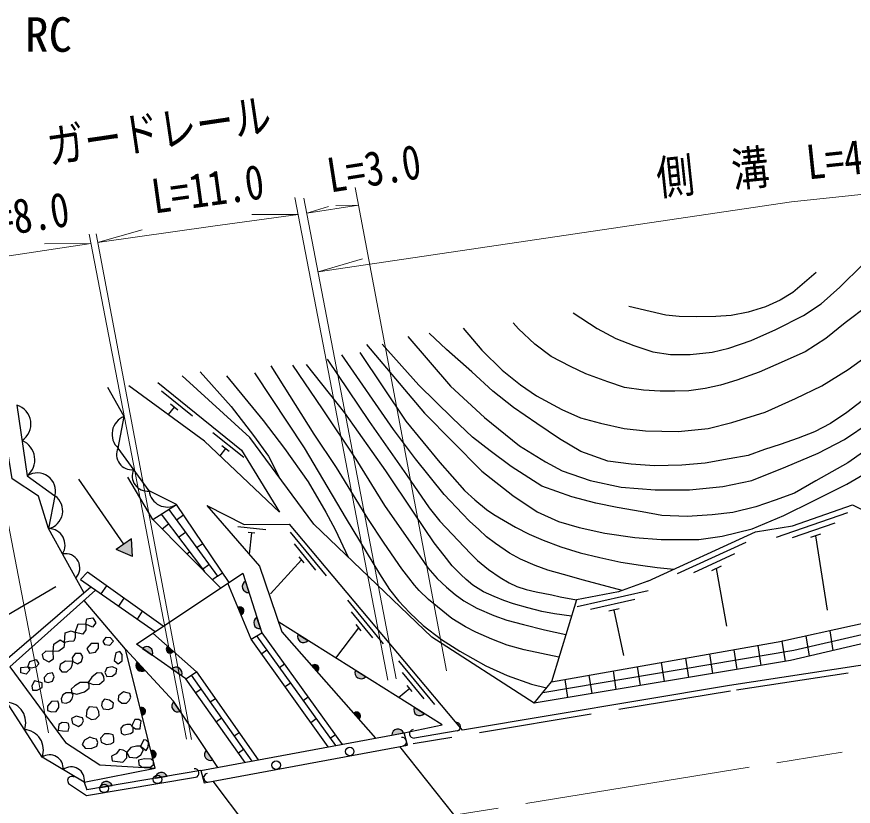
# Model space of a CAD drawing. Units: millimetres at full size, sheet at 1:1000; details may follow other scales. Extents: x 40000 to 680000, y 20000 to 380000.
# Drawn here: x 415124 to 459532, y 287372 to 329306 of the extents above; entities that cross this region are included whole.
import ezdxf
from ezdxf.enums import TextEntityAlignment as Align

# ---------------------------------------------------------------- set-up
doc = ezdxf.new("R2010")
doc.units = ezdxf.units.MM
doc.header["$LTSCALE"] = 1000
doc.linetypes.add('CHAIN', pattern=[18.5, 12, -1.5, 3.5, -1.5])
doc.linetypes.add('DASHED', pattern=[7.5, 6, -1.5])
for name, color, linetype, lineweight in [('M-BGD', 7, 'Continuous', 25), ('M-BMK', 2, 'CHAIN', 13), ('M-STR-HTXT', 7, 'Continuous', 13), ('M-STR-STR1', 1, 'Continuous', 25)]:
    doc.layers.add(name, color=color, linetype=linetype, lineweight=lineweight)
doc.styles.add('ＭＳ ゴシック', font='')
doc.styles.get('ＭＳ ゴシック').set_extended_font_data('MS Gothic')

msp = doc.modelspace()

# ---------------------------------------------------------------- hatches: boundary and pattern name
at = {"layer": 'M-BGD'}
for points in [[(420399, 301006), (421265, 300632), (421222, 301574)], [(427270, 299322), (427459, 298725, -0.84072)], [(426879, 297919, -0.4608), (427173, 297824, -0.4608), (427033, 297549)], [(427878, 297404), (428067, 296807, -0.84072)], [(430054, 296500), (430584, 296167, -0.84072)], [(422319, 295398), (421807, 295758, -0.84072)], [(423436, 295605, -0.4608), (423131, 295561, -0.4608), (423135, 295870)], [(421513, 295050), (421936, 294589, -0.84072)], [(430796, 294827, -0.4608), (431105, 294831, -0.4608), (431062, 294525)], [(423868, 294310), (423356, 294670, -0.84072)], [(433103, 294584), (433633, 294251, -0.84072)], [(423455, 292929), (423804, 292410, -0.84072)], [(421676, 292607, -0.4608), (421953, 292469, -0.4608), (421773, 292217)], [(433018, 292300, -0.4608), (433327, 292304, -0.4608), (433283, 291998)], [(436223, 292623), (436753, 292290, -0.84072)], [(435653, 291265), (435037, 291151, -0.84072)], [(422244, 290319, -0.4608), (422520, 290181, -0.4608), (422341, 289929)], [(425188, 290357), (425538, 289838, -0.84072)], [(423103, 288965), (422486, 288862, -0.84072)], [(420188, 288475), (419571, 288372, -0.84072)]]:
    msp.add_hatch(color=256, dxfattribs=at).paths.add_polyline_path(points)

# ---------------------------------------------------------------- linework, layer by layer
for p, q in [((424447, 308094), (422812, 309412)), ((423669, 308412), (423288, 308720)), ((423478, 308566), (423160, 308172)), ((427173, 305897), (425538, 307214)), ((426396, 306215), (426014, 306522)), ((426205, 306369), (425901, 305992)), ((420810, 301290), (418424, 304746)), ((422355, 302604), (423600, 303396)), ((425222, 303342), (427194, 302339)), ((422794, 302884), (425086, 299841)), ((459219, 302962), (455440, 301650)), ((423977, 302841), (423609, 302574)), ((422839, 302115), (423180, 302372)), ((428356, 302054), (426864, 302210)), ((427194, 302339), (429598, 302354)), ((438780, 291422), (429598, 302354)), ((458562, 302417), (456294, 301629)), ((421222, 301574), (420399, 301006)), ((421265, 300632), (421222, 301574)), ((423718, 301658), (424082, 301922)), ((427759, 301875), (427411, 301911)), ((427585, 301893), (427466, 300754)), ((431570, 299606), (429666, 301924)), ((457791, 301831), (457262, 301648)), ((457526, 301739), (458147, 297780)), ((424668, 301115), (425001, 301330)), ((431004, 299917), (429862, 301308)), ((453829, 301378), (450190, 299716)), ((421265, 300632), (420399, 301006)), ((424154, 300784), (424303, 300881)), ((453226, 300773), (451043, 299776)), ((424990, 299969), (425324, 300212)), ((430247, 300460), (428600, 298649)), ((430380, 300298), (430114, 300623)), ((418881, 299799), (418510, 299413)), ((422906, 296939), (418881, 299799)), ((452514, 300118), (452004, 299885)), ((452259, 300001), (452798, 296934)), ((418510, 299413), (422468, 296648)), ((425777, 299588), (425521, 299401)), ((427459, 298725), (427270, 299322)), ((414361, 297372), (417194, 299044)), ((414626, 295223), (419054, 299032)), ((419882, 299088), (419591, 298657)), ((414763, 294778), (419309, 298854)), ((420804, 298433), (420519, 298009)), ((448642, 298820), (444868, 297962)), ((434598, 296001), (432695, 298320)), ((444833, 298336), (443515, 293987)), ((447929, 298350), (445589, 297818)), ((421792, 297731), (421512, 297315)), ((426879, 297919), (427033, 297549)), ((434032, 296313), (432890, 297704)), ((447098, 297854), (446552, 297729)), ((446825, 297791), (447341, 295374)), ((428067, 296807), (427878, 297404)), ((433275, 296856), (432053, 295244)), ((433409, 296694), (433142, 297018)), ((458291, 296699), (458454, 295644)), ((427576, 296248), (428137, 296585)), ((427856, 296416), (432038, 290594)), ((430584, 296167), (430054, 296500)), ((457018, 296419), (457184, 295347)), ((423436, 295605), (423135, 295870)), ((443515, 293987), (455746, 296142)), ((454465, 295916), (454629, 294856)), ((455746, 296142), (455912, 295069)), ((421807, 295758), (422319, 295398)), ((428400, 295659), (428131, 295467)), ((451904, 295465), (452064, 294430)), ((453185, 295690), (453347, 294643)), ((421936, 294589), (421513, 295050)), ((429332, 294926), (429065, 294734)), ((437312, 292770), (435408, 295089)), ((449343, 295013), (449500, 294004)), ((450624, 295239), (450782, 294217)), ((423356, 294670), (423868, 294310)), ((424105, 294144), (424675, 294518)), ((430796, 294827), (431062, 294525)), ((433633, 294251), (433103, 294584)), ((436746, 293081), (435604, 294473)), ((446782, 294562), (446935, 293577)), ((448063, 294788), (448217, 293791)), ((424390, 294331), (427603, 289770)), ((442585, 292855), (443515, 293987)), ((444221, 294111), (444370, 293151)), ((445501, 294337), (445652, 293364)), ((424909, 293593), (424634, 293398)), ((429654, 293914), (429377, 293717)), ((435989, 293625), (435399, 293140)), ((436122, 293462), (435856, 293787)), ((430603, 293162), (430333, 292968)), ((423804, 292410), (423455, 292929)), ((425672, 293087), (425401, 292896)), ((421676, 292607), (421773, 292217)), ((433018, 292300), (433283, 291998)), ((436753, 292290), (436223, 292623)), ((425997, 292050), (425725, 291858)), ((431020, 292012), (430735, 291809)), ((438497, 291375), (436239, 290998)), ((426936, 291274), (426674, 291089)), ((432041, 291165), (431769, 290969)), ((435037, 291151), (435653, 291265)), ((422244, 290319), (422341, 289929)), ((425538, 289838), (425188, 290357)), ((427170, 290385), (426903, 290196)), ((418713, 288657), (422472, 289401)), ((424890, 289266), (418838, 288248)), ((418713, 288657), (418838, 288248)), ((422486, 288862), (423103, 288965)), ((419571, 288372), (420188, 288475))]:
    msp.add_line(p, q, dxfattribs=at)
for points in [[(506415, 319140), (503176, 318354), (499058, 315665), (494695, 314856), (487100, 311399), (484476, 307825), (481676, 306215), (476094, 300655), (471806, 298763), (456203, 295118), (442585, 292855)], [(438820, 312766), (439812, 311600), (440898, 310543), (441860, 309760), (442718, 309167), (444054, 308443), (445049, 307994), (446111, 307713), (447377, 307439), (448510, 307305), (450236, 307278), (451827, 307439), (453094, 307763), (454847, 308302), (456465, 309030), (457868, 309703), (459270, 310566), (461050, 311860), (462506, 313127), (463828, 314582), (464886, 315766), (466208, 317905)], [(435880, 312331), (438146, 309689), (439953, 308018), (441813, 306509), (443189, 305673), (444084, 305190), (445558, 304671), (447205, 304316), (449022, 304187), (450833, 304181), (452603, 304362), (454156, 304674), (455945, 305404), (457671, 306132), (459073, 306859), (460422, 307776), (461555, 308746), (463119, 310309), (464063, 311441), (465195, 312951), (466139, 314379), (467110, 316104), (467757, 317398)], [(462796, 316740), (461313, 315015), (460315, 313964), (459102, 313048), (458077, 312212), (456971, 311511), (455417, 310811), (454544, 310423), (453352, 310008), (452493, 309744), (451662, 309564), (450803, 309440), (450068, 309412), (449278, 309426), (448405, 309481), (447394, 309620), (446507, 309911), (445329, 310340), (444525, 310728), (443500, 311254), (442627, 311919), (441754, 312722), (441472, 313057)], [(444668, 313587), (445943, 312743), (446927, 312216), (447883, 311842), (448895, 311510), (449837, 311358), (450876, 311358), (452040, 311496), (452927, 311704), (454105, 312106), (455421, 312687), (456896, 313435), (457824, 314058), (458822, 314945), (460042, 316150)], [(457571, 315720), (456323, 314667), (455644, 314252), (454868, 313892), (453954, 313615), (453053, 313435), (452236, 313379), (451224, 313365), (450282, 313393), (449575, 313462), (448744, 313642), (447621, 313919)], [(460245, 309099), (459193, 308290), (458330, 307697), (457467, 307266), (456604, 306916), (455660, 306592), (454824, 306323), (453954, 306008), (452937, 305819), (451669, 305592), (450440, 305490), (448985, 305452), (447741, 305549), (446511, 305709), (445069, 306216), (443929, 306889), (442742, 307697), (441501, 308560), (440396, 309422), (439290, 310447), (437942, 311633), (437025, 312495)], [(433686, 311903), (436763, 308244), (438247, 306762), (439811, 305172), (441456, 303878), (442750, 303016), (443883, 302503), (444989, 302180), (446337, 301883), (447928, 301641), (449331, 301533), (451326, 301533), (452567, 301722), (454158, 302099), (455855, 302819), (457417, 303594), (459188, 304485), (461411, 305768)], [(460912, 306779), (459240, 305620), (457541, 304650), (456409, 304003), (455384, 303626), (454359, 303275), (453145, 302979), (452040, 302844), (450718, 302763), (449370, 302817), (448318, 303006), (446997, 303248), (445864, 303464), (444596, 303814), (443005, 304380), (441368, 305423), (440260, 306259), (439326, 306969), (438262, 307978), (436472, 309746), (434525, 311915)], [(447269, 298837), (445207, 299381), (444145, 299674), (443312, 299921), (442653, 300168), (441866, 300497), (441290, 300817), (440539, 301329), (440063, 301677), (439651, 302079), (439166, 302509), (438787, 302908), (437808, 303933), (436289, 305817), (435126, 307391), (432378, 311340)], [(433337, 311479), (435785, 307824), (437582, 305628), (438890, 304152), (439442, 303647), (440065, 303138), (440451, 302868), (440971, 302563), (441593, 302188), (442325, 301831), (443076, 301502), (444000, 301154), (445037, 300833), (446080, 300577), (447188, 300330), (448240, 300175), (449131, 300046), (450003, 299961)], [(431607, 311118), (433840, 307816), (435817, 304980), (437010, 303218), (437586, 302514), (439206, 300794), (439592, 300423), (440169, 299939), (440782, 299527), (441267, 299243), (441670, 299051), (442164, 298877), (442704, 298759), (443537, 298594), (443976, 298496), (444833, 298336)], [(424866, 310447), (426516, 308596), (427699, 307064), (428491, 305966), (429052, 304858)], [(443911, 295293), (442061, 295687), (441165, 295922), (440354, 296249), (439498, 296615), (438955, 296896), (438217, 297346), (436985, 298349), (436488, 298833), (436233, 299107), (435946, 299499), (435573, 299976), (434630, 301345), (433754, 302658), (432092, 305362), (430909, 307139), (428631, 310756)], [(429757, 310801), (431331, 308487), (433134, 305816), (434655, 303351), (436165, 301164), (436954, 300034), (437448, 299467), (437933, 299009), (438391, 298616), (438867, 298278), (439553, 297893), (440459, 297509), (441146, 297253), (442018, 297030), (443144, 296737), (444273, 296489)], [(444572, 297474), (443664, 297596), (442996, 297724), (442255, 297917), (441504, 298118), (440974, 298301), (440461, 298511), (439903, 298767), (439344, 299115), (438978, 299408), (438704, 299682), (438246, 300148), (437816, 300688), (437283, 301370), (436230, 302943), (434711, 305185), (432548, 308275), (430507, 310837)], [(442585, 292855), (437155, 296351), (430898, 302358), (427506, 306953), (423910, 310239)], [(426261, 310240), (428215, 307859), (429343, 306382), (430598, 304604), (431535, 303001), (432027, 302080), (432720, 300609)], [(427750, 310387), (430387, 306418), (432611, 302639), (434374, 299718), (434914, 298877), (435382, 298290), (435998, 297642), (436704, 296982), (437678, 296237), (438645, 295604), (440020, 294829), (441151, 294319), (442446, 293849), (443249, 293663)], [(426403, 299264), (423600, 303396), (422155, 304117), (420504, 306395), (420828, 308076), (419959, 309617)], [(422614, 309879), (427062, 306294), (429071, 302996), (425089, 306760), (421072, 309700)], [(415132, 308670), (415685, 304922), (417153, 303858), (416816, 302118)], [(418688, 298718), (416816, 302118), (416276, 303839), (414874, 304761), (414283, 308522)], [(524781, 306129), (523328, 307901), (511978, 302297), (505467, 307339), (485538, 306893), (482437, 305280), (472788, 296827), (466629, 295872), (452963, 293787), (438780, 291422)], [(425953, 298965), (422355, 302604), (421018, 304846)], [(425222, 303342), (428019, 300116), (429203, 296639), (434170, 290990)], [(448621, 299330), (454350, 301946), (456301, 302267), (459497, 303376)], [(459497, 303376), (462731, 301793), (465246, 300529), (465612, 300539)], [(423198, 303140), (425777, 299588), (426055, 299776)], [(427251, 289705), (424105, 294144), (421477, 295989), (427135, 299751), (428137, 296585), (432404, 290662)], [(448621, 299330), (447078, 298768), (444833, 298336)], [(470592, 299406), (455791, 296149), (455746, 296142)], [(431652, 290522), (427576, 296248), (426337, 299220)], [(443050, 293421), (456384, 295657), (471047, 299048)], [(425808, 289436), (423440, 292950), (420905, 295711), (418696, 298304)], [(435687, 291272), (437704, 291691), (429031, 297143)], [(422343, 296565), (424675, 294518), (427941, 289833)], [(414763, 294778), (417710, 290766), (419540, 289577), (422472, 289401), (420905, 295711)], [(418713, 288657), (416466, 289983), (414594, 292898)], [(417924, 288549), (418824, 287940), (424615, 288912)]]:
    msp.add_lwpolyline(points, dxfattribs=at)
for points in [[(418788, 297049), (418845, 297326), (419166, 297382), (419327, 297118), (419148, 296881)], [(417664, 296070), (417694, 296578), (418007, 296697), (418231, 296608), (418231, 296331), (418149, 296145), (417888, 296122)], [(418231, 296608), (418378, 297064), (418788, 297049), (418788, 296742), (418641, 296508)], [(417059, 295592), (417089, 295981), (417425, 296219), (417664, 296070), (417626, 295801), (417365, 295607)], [(419705, 296116), (419866, 296352), (420084, 296343), (420254, 296135), (420055, 295917), (419819, 295955)], [(419460, 296012), (419072, 296012), (418845, 295747), (418987, 295511), (419308, 295549), (419460, 295776)], [(417059, 295592), (416663, 295615), (416476, 295428), (416529, 295197), (416827, 295040), (417074, 295212)], [(418523, 295492), (418230, 295483), (418060, 295265), (418098, 295057), (418353, 294934), (418561, 295067), (418637, 295312)], [(420377, 295530), (420292, 295123), (420509, 294934), (420717, 295105), (420717, 295435), (420594, 295596)], [(415722, 294779), (415827, 295070), (416148, 295167), (416305, 294936), (416131, 294752), (415886, 294704)], [(418098, 295057), (417720, 295076), (417427, 294906), (417398, 294670), (417521, 294519), (417776, 294519), (418013, 294717), (418060, 294868)], [(415817, 294594), (415630, 294396), (415341, 294458), (415349, 294749), (415722, 294779)], [(417020, 294462), (416755, 294405), (416575, 294216), (416594, 293999), (416793, 293952), (417020, 294018), (417105, 294254)], [(419639, 294434), (419403, 294452), (419119, 294226), (418921, 293942), (419185, 293848), (419516, 293857), (419762, 294065), (419753, 294273)], [(420434, 294670), (420207, 294774), (419904, 294717), (419800, 294481), (419904, 294273), (420197, 294282), (420405, 294443)], [(416074, 294027), (415932, 293772), (415961, 293536), (416207, 293536), (416481, 293687), (416471, 293933)], [(418921, 293942), (418486, 293952), (418211, 293772), (418013, 293592), (418041, 293394), (418315, 293328), (418722, 293451), (418968, 293649), (418970, 293826)], [(418041, 293394), (417757, 293402), (417575, 293293), (417490, 293087), (417514, 292887), (417757, 292856), (417969, 292929), (418066, 293087), (418121, 293293)], [(420796, 293456), (420529, 293238), (420517, 293002), (420699, 292850), (420954, 292856), (421099, 292990), (421190, 293172), (421124, 293359), (420990, 293402)], [(417308, 292953), (416974, 292929), (416750, 292693), (416750, 292468), (416968, 292389), (417223, 292414), (417357, 292626), (417363, 292802)], [(419371, 292620), (418970, 292650), (418837, 292474), (418812, 292147), (419085, 291983), (419316, 292014), (419492, 292189), (419486, 292414)], [(420044, 293008), (419777, 293056), (419662, 292911), (419631, 292717), (419710, 292541), (419989, 292505), (420226, 292602), (420256, 292844)], [(417781, 291801), (417539, 291826), (417356, 291709), (417316, 291416), (417550, 291381), (417860, 291363), (417908, 291581), (417878, 291763)], [(418612, 292062), (418273, 292165), (418024, 292032), (418091, 291771), (418406, 291601), (418588, 291729), (418661, 291917)], [(421396, 291976), (421287, 291775), (421233, 291633), (421433, 291484), (421669, 291484), (421700, 291672), (421736, 291891), (421609, 291982)], [(420644, 291515), (420662, 291254), (420820, 291175), (421172, 291230), (421305, 291333), (421299, 291551), (421166, 291715), (420972, 291709), (420766, 291654)], [(419012, 291042), (418721, 290884), (418600, 290648), (418752, 290466), (419079, 290436), (419370, 290557), (419425, 290751), (419358, 290939), (419207, 290975)], [(419783, 291212), (419577, 290993), (419601, 290781), (419874, 290654), (420116, 290684), (420274, 290769), (420280, 290993), (420238, 291163), (420038, 291218)], [(421879, 290894), (421691, 290569), (421991, 290334), (422101, 290515), (422112, 290762), (421996, 290888)], [(421177, 290501), (420963, 290253), (421092, 289979), (421485, 289945), (421716, 290099), (421853, 290364), (421691, 290569), (421485, 290560)], [(420579, 290389), (420399, 290159), (420160, 290039), (420194, 289791), (420758, 289723), (420963, 289953), (420963, 290253), (420767, 290355)], [(422264, 289879), (421902, 289890), (421583, 289813), (421600, 289599), (421753, 289462), (421989, 289457), (422247, 289473), (422384, 289594), (422379, 289775)]]:
    msp.add_lwpolyline(points, close=True, dxfattribs=at)
at = {"layer": 'M-BGD', "linetype": 'DASHED'}
msp.add_lwpolyline([(472834, 296531), (466674, 295575), (453010, 293491), (436175, 290683)], dxfattribs=at)
at = {"layer": 'M-BGD'}
for centre in [(432802, 290284), (428899, 289558), (422594, 288801), (419769, 288323)]:
    msp.add_circle(centre, 225, dxfattribs=at)
for centre, radius, start, end in [((414830, 307668), 1046, 303.5666, 73.2403), ((421195, 307134), 1011, 111.3107, 226.9083), ((414973, 305774), 1111, 309.9058, 66.9011), ((421223, 306048), 799, 154.1979, 277.6272), ((422058, 304915), 804, 154.9164, 276.9087), ((416216, 304110), 970, 344.8996, 123.1861), ((416596, 303063), 970, 283.1004, 54.9623), ((423113, 304229), 965, 186.68, 300.3346), ((416813, 301240), 878, 327.8773, 89.8104), ((417711, 300025), 764, 316.0218, 101.6658), ((427417, 299040), 318, 117.4653, 277.683), ((426985, 297746), 203, 283.6602, 121.5836), ((428024, 297122), 318, 117.4653, 277.683), ((430348, 296380), 318, 157.7377, 317.9555), ((422032, 295533), 318, 334.8104, 135.0281), ((423265, 295714), 203, 129.7644, 327.6877), ((421765, 294856), 318, 142.4406, 302.6583), ((430953, 294697), 203, 302.3646, 140.2879), ((423581, 294445), 318, 334.8104, 135.0281), ((433397, 294463), 318, 157.7377, 317.9555), ((414530, 291828), 1072, 338.839, 86.5741), ((423675, 292700), 318, 133.8738, 294.0915), ((421755, 292420), 203, 274.9791, 112.9025), ((433174, 292170), 203, 302.3646, 140.2879), ((436517, 292502), 318, 157.7377, 317.9555), ((438460, 291597), 225, 279.4677, 99.4677), ((415473, 290375), 1067, 338.4642, 86.9489), ((435355, 291155), 318, 20.4158, 180.6335), ((436202, 291220), 225, 99.4677, 279.4677), ((435593, 290802), 225, 280.5247, 100.5247), ((416868, 289381), 724, 355.1693, 123.7262), ((422323, 290132), 203, 274.9791, 112.9025), ((425408, 290128), 318, 133.8738, 294.0915), ((418016, 288759), 705, 351.6816, 127.2138), ((422803, 288860), 318, 19.3947, 179.6125), ((424578, 289134), 225, 279.528, 99.528), ((425270, 288884), 225, 100.5246, 280.5247), ((418050, 288735), 225, 55.954, 235.954), ((419889, 288370), 318, 19.3947, 179.6125)]:
    msp.add_arc(centre, radius, start, end, dxfattribs=at)
at = {"layer": 'M-BMK'}
msp.add_lwpolyline([(357880, 277102), (365737, 276878), (374829, 277197), (387375, 278624), (473802, 292661), (482568, 293906), (496056, 295193)], dxfattribs=at)
at = {"layer": 'M-STR-HTXT'}
for p, q in [((437947, 294574), (433093, 320238)), ((434832, 294064), (429890, 319706)), ((435262, 294149), (430370, 319678)), ((430524, 318873), (433269, 319304)), ((433269, 319304), (432068, 319285)), ((430524, 318873), (431673, 319223)), ((430063, 318804), (427608, 318809)), ((419419, 317315), (421779, 317992)), ((424134, 290929), (418965, 317761)), ((424402, 290925), (419334, 317767)), ((412002, 316202), (419061, 317260)), ((419061, 317260), (416606, 317237)), ((411879, 316837), (416816, 291267)), ((431122, 315754), (433477, 316447))]:
    msp.add_line(p, q, dxfattribs=at)
for points in [[(431122, 315754), (456253, 319466), (475033, 321456), (480103, 321997)], [(419419, 317315), (425538, 318177), (430063, 318804)]]:
    msp.add_lwpolyline(points, dxfattribs=at)
at = {"layer": 'M-STR-STR1'}
for p, q in [((424890, 289266), (435687, 291272)), ((435861, 290623), (435687, 291272)), ((425066, 288617), (435861, 290623)), ((435450, 290547), (441015, 283533)), ((424890, 289266), (425066, 288617)), ((425533, 288704), (430876, 281642))]:
    msp.add_line(p, q, dxfattribs=at)

# ---------------------------------------------------------------- texts
at = {"layer": 'M-STR-HTXT', "style": 'ＭＳ ゴシック'}
msp.add_text('RC', height=1833, dxfattribs=at).set_placement((415564, 326893), align=Align.BOTTOM_LEFT)
at = {"layer": 'M-STR-HTXT', "style": 'ＭＳ ゴシック', "width": 0.8}
for s, rotation, p in [('ガードレール', 8.457, (422884, 321809)), ('側\u3000溝\u3000L=40.0', 6.051, (456196, 320008)), ('L=3.0', 8.939, (434314, 319809)), ('L=11.0', 7.886, (425463, 318716)), ('L=8.0', 8.52, (415637, 317298))]:
    msp.add_text(s, height=1833, rotation=rotation, dxfattribs=at).set_placement(p, align=Align.BOTTOM_CENTER)

doc.saveas('drawing.dxf')
